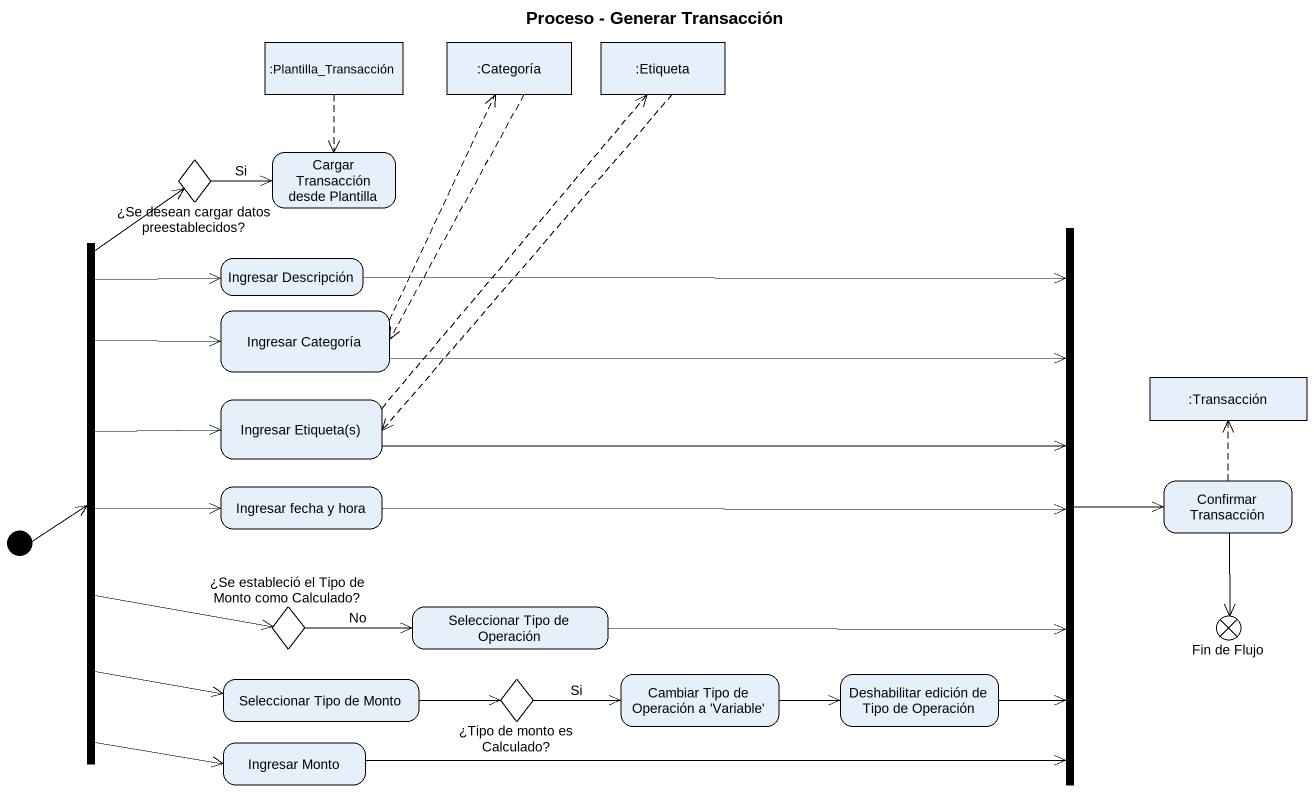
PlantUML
@startuml
title Proceso - Generar Transacción
hide empty description
state ":Plantilla_Transacción" as Plantilla_Transacción <<object>>
state ":Categoría" as Categoría <<object>>
state ":Etiqueta" as Etiqueta <<object>>
state "¿Se desean cargar datos preestablecidos?" as Se_desean_cargar_datos <<choice>>
state "Cargar Transacción desde Plantilla" as Cargar_Transacción_desde
state fork1 <<join>>
state fork2 <<fork>>
state "Ingresar Descripción" as Ingresar_Descripción
state "Ingresar Categoría" as Ingresar_Categoría
state "Ingresar Etiqueta(s)" as Ingresar_Etiqueta_s
state ":Transacción" as Transacción <<object>>
state "Ingresar fecha y hora" as Ingresar_fecha_y_hora
state "Confirmar Transacción" as Confirmar_Transacción
state "¿Se estableció el Tipo de Monto como Calculado?" as Se_estableció_el_Tipo_de <<choice>>
state "Seleccionar Tipo de Operación" as Seleccionar_Tipo_de
state "Fin de Flujo" as Fin_de_Flujo <<end>>
state "Seleccionar Tipo de Monto" as Seleccionar_Tipo_de_Monto
state "¿Tipo de monto es Calculado?" as Tipo_de_monto_es_Calculado <<choice>>
state "Cambiar Tipo de Operación a 'Variable'" as Cambiar_Tipo_de_Operación_a
state "Deshabilitar edición de Tipo de Operación" as Deshabilitar_edición_de
state "Ingresar Monto" as Ingresar_Monto
[*] -right-> fork2
Plantilla_Transacción -[dashed]-> Cargar_Transacción_desde
Categoría -[dashed]-> Ingresar_Categoría
Etiqueta -[dashed]-> Ingresar_Etiqueta_s
Se_desean_cargar_datos -right-> Cargar_Transacción_desde : Si
fork1 -right-> Confirmar_Transacción
fork2 -up-> Se_desean_cargar_datos
fork2 -up-> Ingresar_Descripción
fork2 -up-> Ingresar_Categoría
fork2 -right-> Ingresar_Etiqueta_s
fork2 -right-> Ingresar_fecha_y_hora
fork2 --> Se_estableció_el_Tipo_de
fork2 --> Seleccionar_Tipo_de_Monto
fork2 --> Ingresar_Monto
Ingresar_Descripción -right-> fork1
Ingresar_Categoría -up[dashed]-> Categoría
Ingresar_Categoría -right-> fork1
Ingresar_Etiqueta_s -up[dashed]-> Etiqueta
Ingresar_Etiqueta_s -right-> fork1
Ingresar_fecha_y_hora -right-> fork1
Confirmar_Transacción -up[dashed]-> Transacción
Confirmar_Transacción --> Fin_de_Flujo
Se_estableció_el_Tipo_de -right-> Seleccionar_Tipo_de : No
Seleccionar_Tipo_de -right-> fork1
Seleccionar_Tipo_de_Monto -right-> Tipo_de_monto_es_Calculado
Tipo_de_monto_es_Calculado -right-> Cambiar_Tipo_de_Operación_a : Si
Cambiar_Tipo_de_Operación_a -right-> Deshabilitar_edición_de
Deshabilitar_edición_de -up-> fork1
Ingresar_Monto -right-> fork1
@enduml
